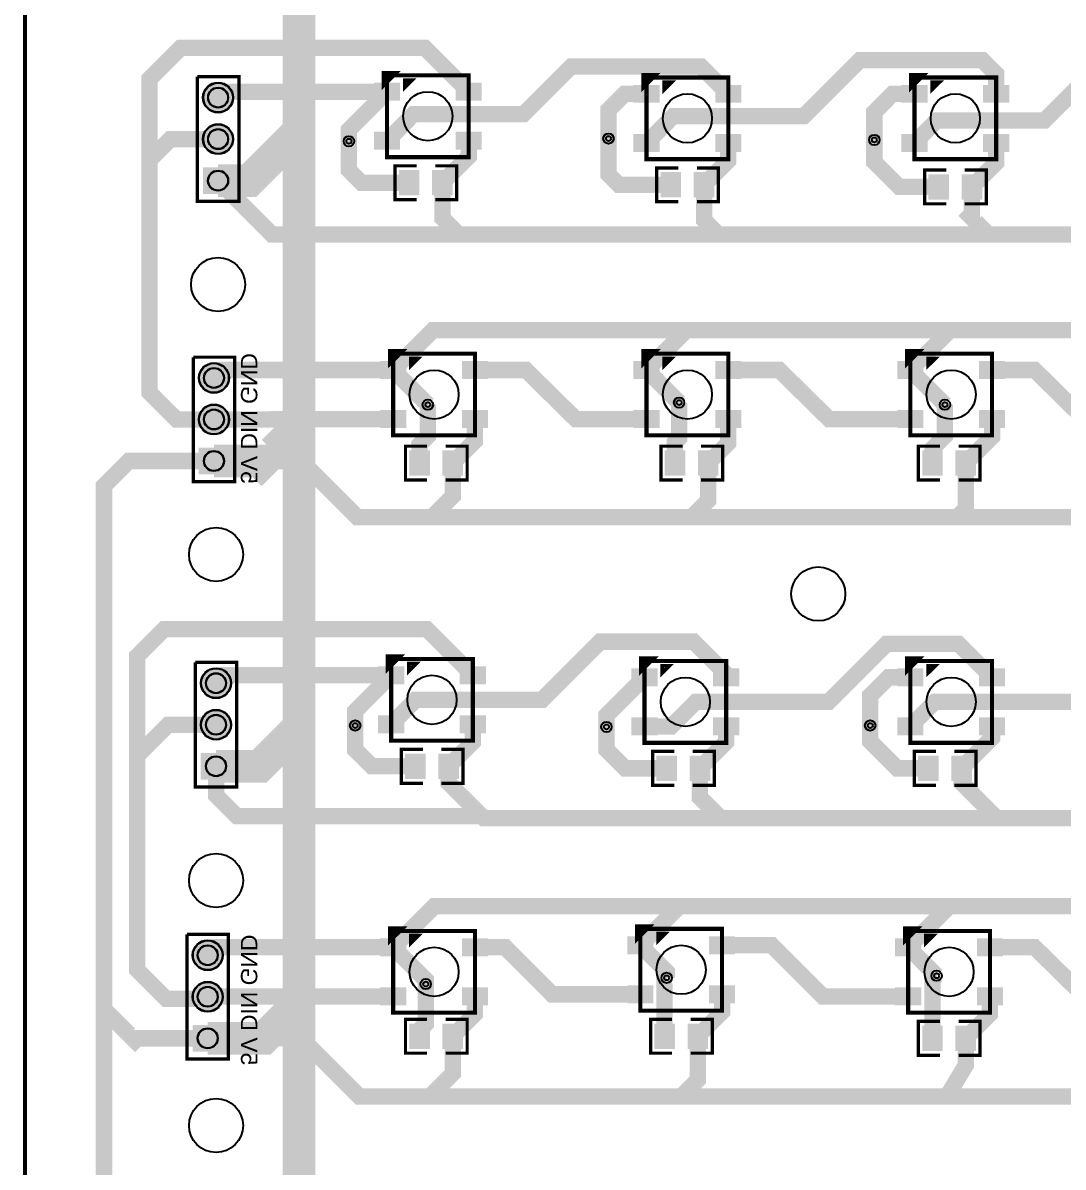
# Model space of a CAD drawing. Extents: x -5 to 8273, y -8273 to 5.
# Drawn here: x -5 to 2500, y -5635 to -2880 of the extents above; entities that cross this region are included whole.
import ezdxf

# ---------------------------------------------------------------- set-up
doc = ezdxf.new("R2010")
doc.units = 9
for name, color, linetype, true_color in [('BoardOutLine', 7, 'Continuous', 0xff00ff), ('BottomLayer', 7, 'Continuous', 0x0000ff), ('BottomSilkLayer', 7, 'Continuous', 0x66cc33), ('BottomSolderMaskLayer', 7, 'Continuous', 0xaa00ff), ('Hole', 7, 'Continuous', 0x222222), ('Multi-Layer', 7, 'Continuous', 0xc0c0c0), ('TopLayer', 7, 'Continuous', 0xff0000), ('TopPasteMaskLayer', 7, 'Continuous', 0x808080), ('TopSilkLayer', 7, 'Continuous', 0xffcc00), ('TopSolderMaskLayer', 7, 'Continuous', 0x800080)]:
    doc.layers.add(name, color=color, linetype=linetype, true_color=true_color)
doc.styles.get("Standard").update_dxf_attribs({"font": 'arial.ttf'})

msp = doc.modelspace()

# ---------------------------------------------------------------- hatches: boundary and pattern name
at = {"layer": 'BottomSolderMaskLayer'}
for points in [[(428.6, -3060, 1), (501.4, -3060, 1)], [(428.6, -3160, 1), (501.4, -3160, 1)], [(428.4, -3291.9), (428.4, -3228.1), (501.6, -3228.1), (501.6, -3291.9)], [(418.6, -3735, 1), (491.4, -3735, 1)], [(418.6, -3835, 1), (491.4, -3835, 1)], [(418.4, -3966.9), (418.4, -3903.1), (491.6, -3903.1), (491.6, -3966.9)], [(423.6, -4470, 1), (496.4, -4470, 1)], [(423.6, -4570, 1), (496.4, -4570, 1)], [(423.4, -4701.9), (423.4, -4638.1), (496.6, -4638.1), (496.6, -4701.9)], [(403.6, -5125, 1), (476.4, -5125, 1)], [(403.6, -5225, 1), (476.4, -5225, 1)], [(403.4, -5356.9), (403.4, -5293.1), (476.6, -5293.1), (476.6, -5356.9)]]:
    msp.add_hatch(color=256, dxfattribs=at).paths.add_polyline_path(points)
at = {"layer": 'Multi-Layer'}
for points in [[(429.6, -3060, 1), (500.4, -3060, 1)], [(429.6, -3160, 1), (500.4, -3160, 1)], [(429.6, -3291), (429.6, -3229), (500.4, -3229), (500.4, -3291)], [(419.6, -3735, 1), (490.4, -3735, 1)], [(419.6, -3835, 1), (490.4, -3835, 1)], [(419.6, -3966), (419.6, -3904), (490.4, -3904), (490.4, -3966)], [(424.6, -4470, 1), (495.4, -4470, 1)], [(424.6, -4570, 1), (495.4, -4570, 1)], [(424.6, -4701), (424.6, -4639), (495.4, -4639), (495.4, -4701)], [(404.6, -5125, 1), (475.4, -5125, 1)], [(404.6, -5225, 1), (475.4, -5225, 1)], [(404.6, -5356), (404.6, -5294), (475.4, -5294), (475.4, -5356)]]:
    msp.add_hatch(color=256, dxfattribs=at).paths.add_polyline_path(points)
at = {"layer": 'TopLayer'}
for points in [[(901.1, -3065.6), (842, -3065.6), (842, -3026.3), (901.1, -3026.3)], [(1097.9, -3065.6), (1038.9, -3065.6), (1038.9, -3026.3), (1097.9, -3026.3)], [(1526.1, -3070.6), (1467, -3070.6), (1467, -3031.3), (1526.1, -3031.3)], [(1722.9, -3070.6), (1663.9, -3070.6), (1663.9, -3031.3), (1722.9, -3031.3)], [(2171.1, -3070.6), (2112, -3070.6), (2112, -3031.3), (2171.1, -3031.3)], [(2367.9, -3070.6), (2308.9, -3070.6), (2308.9, -3031.3), (2367.9, -3031.3)], [(901.1, -3183.7), (842, -3183.7), (842, -3144.4), (901.1, -3144.4)], [(1097.9, -3183.7), (1038.9, -3183.7), (1038.9, -3144.4), (1097.9, -3144.4)], [(1526.1, -3188.7), (1467, -3188.7), (1467, -3149.4), (1526.1, -3149.4)], [(1722.9, -3188.7), (1663.9, -3188.7), (1663.9, -3149.4), (1722.9, -3149.4)], [(2171.1, -3188.7), (2112, -3188.7), (2112, -3149.4), (2171.1, -3149.4)], [(2367.9, -3188.7), (2308.9, -3188.7), (2308.9, -3149.4), (2367.9, -3149.4)], [(947.8, -3293.5), (902.2, -3293.5), (902.2, -3236.5), (947.8, -3236.5)], [(1027.8, -3293.5), (982.2, -3293.5), (982.2, -3236.5), (1027.8, -3236.5)], [(1577.8, -3298.5), (1532.2, -3298.5), (1532.2, -3241.5), (1577.8, -3241.5)], [(1657.8, -3298.5), (1612.2, -3298.5), (1612.2, -3241.5), (1657.8, -3241.5)], [(2222.8, -3303.5), (2177.2, -3303.5), (2177.2, -3246.5), (2222.8, -3246.5)], [(2302.8, -3303.5), (2257.2, -3303.5), (2257.2, -3246.5), (2302.8, -3246.5)], [(916.1, -3735.6), (857, -3735.6), (857, -3696.3), (916.1, -3696.3)], [(1112.9, -3735.6), (1053.9, -3735.6), (1053.9, -3696.3), (1112.9, -3696.3)], [(1526.1, -3735.6), (1467, -3735.6), (1467, -3696.3), (1526.1, -3696.3)], [(1722.9, -3735.6), (1663.9, -3735.6), (1663.9, -3696.3), (1722.9, -3696.3)], [(2161.1, -3735.6), (2102, -3735.6), (2102, -3696.3), (2161.1, -3696.3)], [(2357.9, -3735.6), (2298.9, -3735.6), (2298.9, -3696.3), (2357.9, -3696.3)], [(916.1, -3853.7), (857, -3853.7), (857, -3814.4), (916.1, -3814.4)], [(1112.9, -3853.7), (1053.9, -3853.7), (1053.9, -3814.4), (1112.9, -3814.4)], [(1526.1, -3853.7), (1467, -3853.7), (1467, -3814.4), (1526.1, -3814.4)], [(1722.9, -3853.7), (1663.9, -3853.7), (1663.9, -3814.4), (1722.9, -3814.4)], [(2161.1, -3853.7), (2102, -3853.7), (2102, -3814.4), (2161.1, -3814.4)], [(2357.9, -3853.7), (2298.9, -3853.7), (2298.9, -3814.4), (2357.9, -3814.4)], [(972.8, -3968.5), (927.2, -3968.5), (927.2, -3911.5), (972.8, -3911.5)], [(1052.8, -3968.5), (1007.2, -3968.5), (1007.2, -3911.5), (1052.8, -3911.5)], [(1587.8, -3968.5), (1542.2, -3968.5), (1542.2, -3911.5), (1587.8, -3911.5)], [(1667.8, -3968.5), (1622.2, -3968.5), (1622.2, -3911.5), (1667.8, -3911.5)], [(2207.8, -3968.5), (2162.2, -3968.5), (2162.2, -3911.5), (2207.8, -3911.5)], [(2287.8, -3968.5), (2242.2, -3968.5), (2242.2, -3911.5), (2287.8, -3911.5)], [(911.1, -4470.6), (852, -4470.6), (852, -4431.3), (911.1, -4431.3)], [(1107.9, -4470.6), (1048.9, -4470.6), (1048.9, -4431.3), (1107.9, -4431.3)], [(1521.1, -4475.6), (1462, -4475.6), (1462, -4436.3), (1521.1, -4436.3)], [(1717.9, -4475.6), (1658.9, -4475.6), (1658.9, -4436.3), (1717.9, -4436.3)], [(2161.1, -4475.6), (2102, -4475.6), (2102, -4436.3), (2161.1, -4436.3)], [(2357.9, -4475.6), (2298.9, -4475.6), (2298.9, -4436.3), (2357.9, -4436.3)], [(911.1, -4588.7), (852, -4588.7), (852, -4549.4), (911.1, -4549.4)], [(1107.9, -4588.7), (1048.9, -4588.7), (1048.9, -4549.4), (1107.9, -4549.4)], [(1521.1, -4593.7), (1462, -4593.7), (1462, -4554.4), (1521.1, -4554.4)], [(1717.9, -4593.7), (1658.9, -4593.7), (1658.9, -4554.4), (1717.9, -4554.4)], [(2161.1, -4593.7), (2102, -4593.7), (2102, -4554.4), (2161.1, -4554.4)], [(2357.9, -4593.7), (2298.9, -4593.7), (2298.9, -4554.4), (2357.9, -4554.4)], [(962.8, -4698.5), (917.2, -4698.5), (917.2, -4641.5), (962.8, -4641.5)], [(1042.8, -4698.5), (997.2, -4698.5), (997.2, -4641.5), (1042.8, -4641.5)], [(1567.8, -4703.5), (1522.2, -4703.5), (1522.2, -4646.5), (1567.8, -4646.5)], [(1647.8, -4703.5), (1602.2, -4703.5), (1602.2, -4646.5), (1647.8, -4646.5)], [(2197.8, -4703.5), (2152.2, -4703.5), (2152.2, -4646.5), (2197.8, -4646.5)], [(2277.8, -4703.5), (2232.2, -4703.5), (2232.2, -4646.5), (2277.8, -4646.5)], [(916.1, -5125.6), (857, -5125.6), (857, -5086.3), (916.1, -5086.3)], [(1112.9, -5125.6), (1053.9, -5125.6), (1053.9, -5086.3), (1112.9, -5086.3)], [(1511.1, -5120.6), (1452, -5120.6), (1452, -5081.3), (1511.1, -5081.3)], [(1707.9, -5120.6), (1648.9, -5120.6), (1648.9, -5081.3), (1707.9, -5081.3)], [(2156.1, -5125.6), (2097, -5125.6), (2097, -5086.3), (2156.1, -5086.3)], [(2352.9, -5125.6), (2293.9, -5125.6), (2293.9, -5086.3), (2352.9, -5086.3)], [(916.1, -5243.7), (857, -5243.7), (857, -5204.4), (916.1, -5204.4)], [(1112.9, -5243.7), (1053.9, -5243.7), (1053.9, -5204.4), (1112.9, -5204.4)], [(1511.1, -5238.7), (1452, -5238.7), (1452, -5199.4), (1511.1, -5199.4)], [(1707.9, -5238.7), (1648.9, -5238.7), (1648.9, -5199.4), (1707.9, -5199.4)], [(2156.1, -5243.7), (2097, -5243.7), (2097, -5204.4), (2156.1, -5204.4)], [(2352.9, -5243.7), (2293.9, -5243.7), (2293.9, -5204.4), (2352.9, -5204.4)], [(972.8, -5348.5), (927.2, -5348.5), (927.2, -5291.5), (972.8, -5291.5)], [(1052.8, -5348.5), (1007.2, -5348.5), (1007.2, -5291.5), (1052.8, -5291.5)], [(1562.8, -5348.5), (1517.2, -5348.5), (1517.2, -5291.5), (1562.8, -5291.5)], [(1642.8, -5348.5), (1597.2, -5348.5), (1597.2, -5291.5), (1642.8, -5291.5)], [(2207.8, -5353.5), (2162.2, -5353.5), (2162.2, -5296.5), (2207.8, -5296.5)], [(2287.8, -5353.5), (2242.2, -5353.5), (2242.2, -5296.5), (2287.8, -5296.5)]]:
    msp.add_hatch(color=256, dxfattribs=at).paths.add_polyline_path(points)
at = {"layer": 'TopPasteMaskLayer'}
for points in [[(901.1, -3065.6), (842, -3065.6), (842, -3026.3), (901.1, -3026.3)], [(1097.9, -3065.6), (1038.9, -3065.6), (1038.9, -3026.3), (1097.9, -3026.3)], [(1526.1, -3070.6), (1467, -3070.6), (1467, -3031.3), (1526.1, -3031.3)], [(1722.9, -3070.6), (1663.9, -3070.6), (1663.9, -3031.3), (1722.9, -3031.3)], [(2171.1, -3070.6), (2112, -3070.6), (2112, -3031.3), (2171.1, -3031.3)], [(2367.9, -3070.6), (2308.9, -3070.6), (2308.9, -3031.3), (2367.9, -3031.3)], [(901.1, -3183.7), (842, -3183.7), (842, -3144.4), (901.1, -3144.4)], [(1097.9, -3183.7), (1038.9, -3183.7), (1038.9, -3144.4), (1097.9, -3144.4)], [(1526.1, -3188.7), (1467, -3188.7), (1467, -3149.4), (1526.1, -3149.4)], [(1722.9, -3188.7), (1663.9, -3188.7), (1663.9, -3149.4), (1722.9, -3149.4)], [(2171.1, -3188.7), (2112, -3188.7), (2112, -3149.4), (2171.1, -3149.4)], [(2367.9, -3188.7), (2308.9, -3188.7), (2308.9, -3149.4), (2367.9, -3149.4)], [(947.8, -3293.5), (902.2, -3293.5), (902.2, -3236.5), (947.8, -3236.5)], [(1027.8, -3293.5), (982.2, -3293.5), (982.2, -3236.5), (1027.8, -3236.5)], [(1577.8, -3298.5), (1532.2, -3298.5), (1532.2, -3241.5), (1577.8, -3241.5)], [(1657.8, -3298.5), (1612.2, -3298.5), (1612.2, -3241.5), (1657.8, -3241.5)], [(2222.8, -3303.5), (2177.2, -3303.5), (2177.2, -3246.5), (2222.8, -3246.5)], [(2302.8, -3303.5), (2257.2, -3303.5), (2257.2, -3246.5), (2302.8, -3246.5)], [(916.1, -3735.6), (857, -3735.6), (857, -3696.3), (916.1, -3696.3)], [(1112.9, -3735.6), (1053.9, -3735.6), (1053.9, -3696.3), (1112.9, -3696.3)], [(1526.1, -3735.6), (1467, -3735.6), (1467, -3696.3), (1526.1, -3696.3)], [(1722.9, -3735.6), (1663.9, -3735.6), (1663.9, -3696.3), (1722.9, -3696.3)], [(2161.1, -3735.6), (2102, -3735.6), (2102, -3696.3), (2161.1, -3696.3)], [(2357.9, -3735.6), (2298.9, -3735.6), (2298.9, -3696.3), (2357.9, -3696.3)], [(916.1, -3853.7), (857, -3853.7), (857, -3814.4), (916.1, -3814.4)], [(1112.9, -3853.7), (1053.9, -3853.7), (1053.9, -3814.4), (1112.9, -3814.4)], [(1526.1, -3853.7), (1467, -3853.7), (1467, -3814.4), (1526.1, -3814.4)], [(1722.9, -3853.7), (1663.9, -3853.7), (1663.9, -3814.4), (1722.9, -3814.4)], [(2161.1, -3853.7), (2102, -3853.7), (2102, -3814.4), (2161.1, -3814.4)], [(2357.9, -3853.7), (2298.9, -3853.7), (2298.9, -3814.4), (2357.9, -3814.4)], [(972.8, -3968.5), (927.2, -3968.5), (927.2, -3911.5), (972.8, -3911.5)], [(1052.8, -3968.5), (1007.2, -3968.5), (1007.2, -3911.5), (1052.8, -3911.5)], [(1587.8, -3968.5), (1542.2, -3968.5), (1542.2, -3911.5), (1587.8, -3911.5)], [(1667.8, -3968.5), (1622.2, -3968.5), (1622.2, -3911.5), (1667.8, -3911.5)], [(2207.8, -3968.5), (2162.2, -3968.5), (2162.2, -3911.5), (2207.8, -3911.5)], [(2287.8, -3968.5), (2242.2, -3968.5), (2242.2, -3911.5), (2287.8, -3911.5)], [(911.1, -4470.6), (852, -4470.6), (852, -4431.3), (911.1, -4431.3)], [(1107.9, -4470.6), (1048.9, -4470.6), (1048.9, -4431.3), (1107.9, -4431.3)], [(1521.1, -4475.6), (1462, -4475.6), (1462, -4436.3), (1521.1, -4436.3)], [(1717.9, -4475.6), (1658.9, -4475.6), (1658.9, -4436.3), (1717.9, -4436.3)], [(2161.1, -4475.6), (2102, -4475.6), (2102, -4436.3), (2161.1, -4436.3)], [(2357.9, -4475.6), (2298.9, -4475.6), (2298.9, -4436.3), (2357.9, -4436.3)], [(911.1, -4588.7), (852, -4588.7), (852, -4549.4), (911.1, -4549.4)], [(1107.9, -4588.7), (1048.9, -4588.7), (1048.9, -4549.4), (1107.9, -4549.4)], [(1521.1, -4593.7), (1462, -4593.7), (1462, -4554.4), (1521.1, -4554.4)], [(1717.9, -4593.7), (1658.9, -4593.7), (1658.9, -4554.4), (1717.9, -4554.4)], [(2161.1, -4593.7), (2102, -4593.7), (2102, -4554.4), (2161.1, -4554.4)], [(2357.9, -4593.7), (2298.9, -4593.7), (2298.9, -4554.4), (2357.9, -4554.4)], [(962.8, -4698.5), (917.2, -4698.5), (917.2, -4641.5), (962.8, -4641.5)], [(1042.8, -4698.5), (997.2, -4698.5), (997.2, -4641.5), (1042.8, -4641.5)], [(1567.8, -4703.5), (1522.2, -4703.5), (1522.2, -4646.5), (1567.8, -4646.5)], [(1647.8, -4703.5), (1602.2, -4703.5), (1602.2, -4646.5), (1647.8, -4646.5)], [(2197.8, -4703.5), (2152.2, -4703.5), (2152.2, -4646.5), (2197.8, -4646.5)], [(2277.8, -4703.5), (2232.2, -4703.5), (2232.2, -4646.5), (2277.8, -4646.5)], [(916.1, -5125.6), (857, -5125.6), (857, -5086.3), (916.1, -5086.3)], [(1112.9, -5125.6), (1053.9, -5125.6), (1053.9, -5086.3), (1112.9, -5086.3)], [(1511.1, -5120.6), (1452, -5120.6), (1452, -5081.3), (1511.1, -5081.3)], [(1707.9, -5120.6), (1648.9, -5120.6), (1648.9, -5081.3), (1707.9, -5081.3)], [(2156.1, -5125.6), (2097, -5125.6), (2097, -5086.3), (2156.1, -5086.3)], [(2352.9, -5125.6), (2293.9, -5125.6), (2293.9, -5086.3), (2352.9, -5086.3)], [(916.1, -5243.7), (857, -5243.7), (857, -5204.4), (916.1, -5204.4)], [(1112.9, -5243.7), (1053.9, -5243.7), (1053.9, -5204.4), (1112.9, -5204.4)], [(1511.1, -5238.7), (1452, -5238.7), (1452, -5199.4), (1511.1, -5199.4)], [(1707.9, -5238.7), (1648.9, -5238.7), (1648.9, -5199.4), (1707.9, -5199.4)], [(2156.1, -5243.7), (2097, -5243.7), (2097, -5204.4), (2156.1, -5204.4)], [(2352.9, -5243.7), (2293.9, -5243.7), (2293.9, -5204.4), (2352.9, -5204.4)], [(972.8, -5348.5), (927.2, -5348.5), (927.2, -5291.5), (972.8, -5291.5)], [(1052.8, -5348.5), (1007.2, -5348.5), (1007.2, -5291.5), (1052.8, -5291.5)], [(1562.8, -5348.5), (1517.2, -5348.5), (1517.2, -5291.5), (1562.8, -5291.5)], [(1642.8, -5348.5), (1597.2, -5348.5), (1597.2, -5291.5), (1642.8, -5291.5)], [(2207.8, -5353.5), (2162.2, -5353.5), (2162.2, -5296.5), (2207.8, -5296.5)], [(2287.8, -5353.5), (2242.2, -5353.5), (2242.2, -5296.5), (2287.8, -5296.5)]]:
    msp.add_hatch(color=256, dxfattribs=at).paths.add_polyline_path(points)
at = {"layer": 'TopSolderMaskLayer'}
for points in [[(428.6, -3060, 1), (501.4, -3060, 1)], [(903.1, -3067.6), (840, -3067.6), (840, -3024.3), (903.1, -3024.3)], [(1099.9, -3067.6), (1036.9, -3067.6), (1036.9, -3024.3), (1099.9, -3024.3)], [(1528.1, -3072.6), (1465, -3072.6), (1465, -3029.3), (1528.1, -3029.3)], [(1724.9, -3072.6), (1661.9, -3072.6), (1661.9, -3029.3), (1724.9, -3029.3)], [(2173.1, -3072.6), (2110, -3072.6), (2110, -3029.3), (2173.1, -3029.3)], [(2369.9, -3072.6), (2306.9, -3072.6), (2306.9, -3029.3), (2369.9, -3029.3)], [(428.6, -3160, 1), (501.4, -3160, 1)], [(903.1, -3185.7), (840, -3185.7), (840, -3142.4), (903.1, -3142.4)], [(1099.9, -3185.7), (1036.9, -3185.7), (1036.9, -3142.4), (1099.9, -3142.4)], [(1528.1, -3190.7), (1465, -3190.7), (1465, -3147.4), (1528.1, -3147.4)], [(1724.9, -3190.7), (1661.9, -3190.7), (1661.9, -3147.4), (1724.9, -3147.4)], [(2173.1, -3190.7), (2110, -3190.7), (2110, -3147.4), (2173.1, -3147.4)], [(2369.9, -3190.7), (2306.9, -3190.7), (2306.9, -3147.4), (2369.9, -3147.4)], [(428.4, -3291.9), (428.4, -3228.1), (501.6, -3228.1), (501.6, -3291.9)], [(949.8, -3295.5), (900.2, -3295.5), (900.2, -3234.5), (949.8, -3234.5)], [(1029.8, -3295.5), (980.2, -3295.5), (980.2, -3234.5), (1029.8, -3234.5)], [(1579.8, -3300.5), (1530.2, -3300.5), (1530.2, -3239.5), (1579.8, -3239.5)], [(1659.8, -3300.5), (1610.2, -3300.5), (1610.2, -3239.5), (1659.8, -3239.5)], [(2224.8, -3305.5), (2175.2, -3305.5), (2175.2, -3244.5), (2224.8, -3244.5)], [(2304.8, -3305.5), (2255.2, -3305.5), (2255.2, -3244.5), (2304.8, -3244.5)], [(418.6, -3735, 1), (491.4, -3735, 1)], [(918.1, -3737.6), (855, -3737.6), (855, -3694.3), (918.1, -3694.3)], [(1114.9, -3737.6), (1051.9, -3737.6), (1051.9, -3694.3), (1114.9, -3694.3)], [(1528.1, -3737.6), (1465, -3737.6), (1465, -3694.3), (1528.1, -3694.3)], [(1724.9, -3737.6), (1661.9, -3737.6), (1661.9, -3694.3), (1724.9, -3694.3)], [(2163.1, -3737.6), (2100, -3737.6), (2100, -3694.3), (2163.1, -3694.3)], [(2359.9, -3737.6), (2296.9, -3737.6), (2296.9, -3694.3), (2359.9, -3694.3)], [(418.6, -3835, 1), (491.4, -3835, 1)], [(918.1, -3855.7), (855, -3855.7), (855, -3812.4), (918.1, -3812.4)], [(1114.9, -3855.7), (1051.9, -3855.7), (1051.9, -3812.4), (1114.9, -3812.4)], [(1528.1, -3855.7), (1465, -3855.7), (1465, -3812.4), (1528.1, -3812.4)], [(1724.9, -3855.7), (1661.9, -3855.7), (1661.9, -3812.4), (1724.9, -3812.4)], [(2163.1, -3855.7), (2100, -3855.7), (2100, -3812.4), (2163.1, -3812.4)], [(2359.9, -3855.7), (2296.9, -3855.7), (2296.9, -3812.4), (2359.9, -3812.4)], [(418.4, -3966.9), (418.4, -3903.1), (491.6, -3903.1), (491.6, -3966.9)], [(974.8, -3970.5), (925.2, -3970.5), (925.2, -3909.5), (974.8, -3909.5)], [(1054.8, -3970.5), (1005.2, -3970.5), (1005.2, -3909.5), (1054.8, -3909.5)], [(1589.8, -3970.5), (1540.2, -3970.5), (1540.2, -3909.5), (1589.8, -3909.5)], [(1669.8, -3970.5), (1620.2, -3970.5), (1620.2, -3909.5), (1669.8, -3909.5)], [(2209.8, -3970.5), (2160.2, -3970.5), (2160.2, -3909.5), (2209.8, -3909.5)], [(2289.8, -3970.5), (2240.2, -3970.5), (2240.2, -3909.5), (2289.8, -3909.5)], [(423.6, -4470, 1), (496.4, -4470, 1)], [(913.1, -4472.6), (850, -4472.6), (850, -4429.3), (913.1, -4429.3)], [(1109.9, -4472.6), (1046.9, -4472.6), (1046.9, -4429.3), (1109.9, -4429.3)], [(1523.1, -4477.6), (1460, -4477.6), (1460, -4434.3), (1523.1, -4434.3)], [(1719.9, -4477.6), (1656.9, -4477.6), (1656.9, -4434.3), (1719.9, -4434.3)], [(2163.1, -4477.6), (2100, -4477.6), (2100, -4434.3), (2163.1, -4434.3)], [(2359.9, -4477.6), (2296.9, -4477.6), (2296.9, -4434.3), (2359.9, -4434.3)], [(423.6, -4570, 1), (496.4, -4570, 1)], [(913.1, -4590.7), (850, -4590.7), (850, -4547.4), (913.1, -4547.4)], [(1109.9, -4590.7), (1046.9, -4590.7), (1046.9, -4547.4), (1109.9, -4547.4)], [(1523.1, -4595.7), (1460, -4595.7), (1460, -4552.4), (1523.1, -4552.4)], [(1719.9, -4595.7), (1656.9, -4595.7), (1656.9, -4552.4), (1719.9, -4552.4)], [(2163.1, -4595.7), (2100, -4595.7), (2100, -4552.4), (2163.1, -4552.4)], [(2359.9, -4595.7), (2296.9, -4595.7), (2296.9, -4552.4), (2359.9, -4552.4)], [(423.4, -4701.9), (423.4, -4638.1), (496.6, -4638.1), (496.6, -4701.9)], [(964.8, -4700.5), (915.2, -4700.5), (915.2, -4639.5), (964.8, -4639.5)], [(1044.8, -4700.5), (995.2, -4700.5), (995.2, -4639.5), (1044.8, -4639.5)], [(1569.8, -4705.5), (1520.2, -4705.5), (1520.2, -4644.5), (1569.8, -4644.5)], [(1649.8, -4705.5), (1600.2, -4705.5), (1600.2, -4644.5), (1649.8, -4644.5)], [(2199.8, -4705.5), (2150.2, -4705.5), (2150.2, -4644.5), (2199.8, -4644.5)], [(2279.8, -4705.5), (2230.2, -4705.5), (2230.2, -4644.5), (2279.8, -4644.5)], [(403.6, -5125, 1), (476.4, -5125, 1)], [(918.1, -5127.6), (855, -5127.6), (855, -5084.3), (918.1, -5084.3)], [(1114.9, -5127.6), (1051.9, -5127.6), (1051.9, -5084.3), (1114.9, -5084.3)], [(1513.1, -5122.6), (1450, -5122.6), (1450, -5079.3), (1513.1, -5079.3)], [(1709.9, -5122.6), (1646.9, -5122.6), (1646.9, -5079.3), (1709.9, -5079.3)], [(2158.1, -5127.6), (2095, -5127.6), (2095, -5084.3), (2158.1, -5084.3)], [(2354.9, -5127.6), (2291.9, -5127.6), (2291.9, -5084.3), (2354.9, -5084.3)], [(403.6, -5225, 1), (476.4, -5225, 1)], [(918.1, -5245.7), (855, -5245.7), (855, -5202.4), (918.1, -5202.4)], [(1114.9, -5245.7), (1051.9, -5245.7), (1051.9, -5202.4), (1114.9, -5202.4)], [(1513.1, -5240.7), (1450, -5240.7), (1450, -5197.4), (1513.1, -5197.4)], [(1709.9, -5240.7), (1646.9, -5240.7), (1646.9, -5197.4), (1709.9, -5197.4)], [(2158.1, -5245.7), (2095, -5245.7), (2095, -5202.4), (2158.1, -5202.4)], [(2354.9, -5245.7), (2291.9, -5245.7), (2291.9, -5202.4), (2354.9, -5202.4)], [(974.8, -5350.5), (925.2, -5350.5), (925.2, -5289.5), (974.8, -5289.5)], [(1054.8, -5350.5), (1005.2, -5350.5), (1005.2, -5289.5), (1054.8, -5289.5)], [(1564.8, -5350.5), (1515.2, -5350.5), (1515.2, -5289.5), (1564.8, -5289.5)], [(1644.8, -5350.5), (1595.2, -5350.5), (1595.2, -5289.5), (1644.8, -5289.5)], [(403.4, -5356.9), (403.4, -5293.1), (476.6, -5293.1), (476.6, -5356.9)], [(2209.8, -5355.5), (2160.2, -5355.5), (2160.2, -5294.5), (2209.8, -5294.5)], [(2289.8, -5355.5), (2240.2, -5355.5), (2240.2, -5294.5), (2289.8, -5294.5)]]:
    msp.add_hatch(color=256, dxfattribs=at).paths.add_polyline_path(points)

# ---------------------------------------------------------------- linework, layer by layer
at = {"layer": 'BoardOutLine', "const_width": 10}
msp.add_lwpolyline([(0, 0), (8267.7, 0), (8267.7, -8267.7), (0, -8267.7), (0, 0)], close=True, dxfattribs=at)
at = {"layer": 'BottomLayer', "const_width": 78.7}
for points in [[(660, -2465), (660, -3140), (540, -3260), (465, -3260)], [(660, -3065), (660, -3850), (570, -3940), (565, -3935), (455, -3935)], [(660, -3850), (660, -4575), (565, -4670), (460, -4670)], [(660, -4575), (660, -5240), (575, -5325), (440, -5325)], [(660, -5240), (660, -5850), (510, -6000), (450, -6000)]]:
    msp.add_lwpolyline(points, dxfattribs=at)
at = {"layer": 'BottomSolderMaskLayer'}
for centre, radius in [((465, -3060), 36.4), ((465, -3060), 24.3), ((465, -3160), 36.4), ((465, -3160), 24.3), ((465, -3260), 24.4), ((455, -3735), 36.4), ((455, -3735), 24.3), ((455, -3835), 36.4), ((455, -3835), 24.3), ((455, -3935), 24.4), ((460, -4470), 36.4), ((460, -4470), 24.3), ((460, -4570), 36.4), ((460, -4570), 24.3), ((460, -4670), 24.4), ((440, -5125), 36.4), ((440, -5125), 24.3), ((440, -5225), 36.4), ((440, -5225), 24.3), ((440, -5325), 24.4)]:
    msp.add_circle(centre, radius, dxfattribs=at)
at = {"layer": 'Hole'}
for centre in [(780, -3165.2), (1405, -3158.6), (2045, -3161.9), (970, -3799.4), (1575, -3794.4), (2215, -3799.4), (795, -4571.9), (1400, -4575.2), (2035, -4571.9), (1545, -5179.4), (2195, -5174.4), (965, -5194.4)]:
    msp.add_circle(centre, 6, dxfattribs=at)
at = {"layer": 'Multi-Layer'}
for centre, radius in [((465, -3060), 35.4), ((465, -3060), 23.6), ((465, -3160), 35.4), ((465, -3160), 23.6), ((780, -3165.2), 12.5), ((1405, -3158.6), 12.5), ((2045, -3161.9), 12.5), ((465, -3260), 23.6), ((465, -3510), 65), ((455, -3735), 35.4), ((455, -3735), 23.6), ((455, -3835), 35.4), ((970, -3799.4), 12.5), ((1575, -3794.4), 12.5), ((2215, -3799.4), 12.5), ((455, -3835), 23.6), ((455, -3935), 23.6), ((460, -4160), 65), ((1910, -4255), 65), ((460, -4470), 35.4), ((460, -4470), 23.6), ((460, -4570), 35.4), ((460, -4570), 23.6), ((795, -4571.9), 12.5), ((1400, -4575.2), 12.5), ((2035, -4571.9), 12.5), ((460, -4670), 23.6), ((460, -4945), 65), ((440, -5125), 35.4), ((440, -5125), 23.6), ((1545, -5179.4), 12.5), ((2195, -5174.4), 12.5), ((440, -5225), 35.4), ((440, -5225), 23.6), ((965, -5194.4), 12.5), ((440, -5325), 23.6), ((460, -5535), 65)]:
    msp.add_circle(centre, radius, dxfattribs=at)
at = {"layer": 'TopLayer'}
for points, const_width in [([(300, -3210), (300, -3015), (375, -2940), (962.5, -2940), (1068.4, -3045.9)], 39.4), ([(2948.4, -3045.9), (2862.5, -2960), (2610, -2960), (2455, -3115), (2195.6, -3115), (2141.6, -3169.1)], 39.4), ([(1693.4, -3050.9), (1627.5, -2985), (1315, -2985), (1200, -3100), (935.6, -3100), (871.6, -3164.1)], 39.4), ([(2338.4, -3050.9), (2338.4, -3003.4), (2305, -2970), (2010, -2970), (1875, -3105), (1560.6, -3105), (1496.6, -3169.1)], 39.4), ([(465, -3060), (479.1, -3045.9), (871.6, -3045.9)], 39.4), ([(780, -3165.2), (780, -3137.5), (871.6, -3045.9)], 39.4), ([(1405, -3158.6), (1405, -3090), (1444, -3050.9), (1496.6, -3050.9)], 39.4), ([(2045, -3161.9), (2045, -3095), (2089, -3050.9), (2141.6, -3050.9)], 39.4), ([(465, -3160), (350, -3160), (300, -3210), (300, -3770), (365, -3835), (455, -3835)], 39.4), ([(1555, -3270), (1430, -3270), (1405, -3245), (1405, -3158.6)], 39.4), ([(925, -3265), (810, -3265), (780, -3235), (780, -3165.2)], 39.4), ([(1005, -3265), (1068.4, -3201.6), (1068.4, -3164.1)], 39.4), ([(1635, -3270), (1693.4, -3211.6), (1693.4, -3169.1)], 39.4), ([(2200, -3275), (2105, -3275), (2045, -3215), (2045, -3161.9)], 39.4), ([(2280, -3275), (2338.4, -3216.6), (2338.4, -3169.1)], 39.4), ([(465, -3260), (595, -3390), (1045, -3390)], 39.4), ([(1670, -3390), (1045, -3390), (1005, -3350), (1005, -3265)], 39.4), ([(2320, -3390), (1670, -3390), (1635, -3355), (1635, -3270)], 39.4), ([(2910, -3390), (2320, -3390), (2275, -3345), (2280, -3340), (2280, -3275)], 39.4), ([(1592.5, -3620), (982.5, -3620), (886.6, -3715.9)], 39.4), ([(2227.5, -3620), (1592.5, -3620), (1496.6, -3715.9)], 39.4), ([(2852.5, -3620), (2227.5, -3620), (2131.6, -3715.9)], 39.4), ([(455, -3735), (474.1, -3715.9), (886.6, -3715.9)], 39.4), ([(970, -3799.4), (970, -3799.4), (886.6, -3715.9)], 39.4), ([(1083.4, -3715.9), (1206, -3715.9), (1326, -3834.1), (1496.6, -3834.1)], 39.4), ([(1575, -3794.4), (1575, -3794.4), (1496.6, -3715.9)], 39.4), ([(1693.4, -3715.9), (1816, -3715.9), (1936, -3834.1), (2131.6, -3834.1)], 39.4), ([(2215, -3799.4), (2215, -3799.4), (2131.6, -3715.9)], 39.4), ([(2328.4, -3715.9), (2431, -3715.9), (2551, -3834.1), (2756.6, -3834.1)], 39.4), ([(950, -3940), (950, -3895), (970, -3875), (970, -3799.4)], 39.4), ([(1565, -3940), (1565, -3890), (1575, -3880), (1575, -3794.4)], 39.4), ([(2185, -3940), (2185, -3905), (2215, -3875), (2215, -3799.4)], 39.4), ([(455, -3835), (886.6, -3834.1)], 39.4), ([(1030, -3940), (1083.4, -3886.6), (1083.4, -3834.1)], 39.4), ([(1645, -3940), (1693.4, -3891.6), (1693.4, -3834.1)], 39.4), ([(2265, -3940), (2328.4, -3876.6), (2328.4, -3834.1)], 39.4), ([(455, -3935), (250, -3935), (190, -3995), (190, -5255), (265, -5330), (270, -5325), (440, -5325)], 40), ([(455, -3935), (665, -3935), (800, -4070), (980, -4070), (1030, -4020), (1030, -3940)], 39.4), ([(980, -4070), (1605, -4070), (1645, -4030), (1645, -3940)], 39.4), ([(1605, -4070), (2245, -4070), (2265, -4050), (2265, -3940)], 39.4), ([(2245, -4070), (2835, -4070), (2895, -4010), (2895, -3940)], 39.4), ([(270, -4645), (270, -4405), (335, -4340), (967.5, -4340), (1078.4, -4450.9)], 39.4), ([(1688.4, -4455.9), (1688.4, -4448.4), (1610, -4370), (1385, -4370), (1245, -4510), (940.6, -4510), (881.6, -4569.1)], 39.4), ([(2328.4, -4455.9), (2247.5, -4375), (2075, -4375), (1935, -4515), (1615, -4515), (1556, -4574.1), (1491.6, -4574.1)], 39.4), ([(2948.4, -4460.9), (2948.4, -4438.4), (2895, -4385), (2660, -4385), (2530, -4515), (2190.6, -4515), (2131.6, -4574.1)], 39.4), ([(460, -4470), (479.1, -4450.9), (881.6, -4450.9)], 39.4), ([(795, -4571.9), (795, -4537.5), (881.6, -4450.9)], 39.4), ([(1400, -4575.2), (1400, -4547.5), (1491.6, -4455.9)], 39.4), ([(2035, -4571.9), (2035, -4500), (2079, -4455.9), (2131.6, -4455.9)], 39.4), ([(460, -4570), (345, -4570), (270, -4645), (270, -5160), (340, -5230), (435, -5230), (440, -5225)], 39.4), ([(940, -4670), (835, -4670), (795, -4630), (795, -4571.9)], 39.4), ([(1020, -4670), (1078.4, -4611.6), (1078.4, -4569.1)], 39.4), ([(1545, -4675), (1445, -4675), (1400, -4630), (1400, -4575.2)], 39.4), ([(1625, -4675), (1688.4, -4611.6), (1688.4, -4574.1)], 39.4), ([(2175, -4675), (2100, -4675), (2035, -4610), (2035, -4571.9)], 39.4), ([(2255, -4675), (2328.4, -4601.6), (2328.4, -4574.1)], 39.4), ([(1100, -4790), (510, -4790), (460, -4740), (460, -4670)], 39.4), ([(1675, -4795), (1105, -4795), (1020, -4710), (1020, -4670)], 39.4), ([(2350, -4795), (1675, -4795), (1625, -4745), (1625, -4675)], 39.4), ([(2930, -4795), (2340, -4795), (2255, -4710), (2255, -4675)], 39.4), ([(1590.6, -5006.9), (985.6, -5006.9), (886.6, -5105.9)], 39.4), ([(2225.6, -5006.9), (1575.6, -5006.9), (1481.6, -5100.9)], 39.4), ([(2850.6, -5006.9), (2225.6, -5006.9), (2126.6, -5105.9)], 39.4), ([(440, -5125), (459.1, -5105.9), (886.6, -5105.9)], 39.4), ([(965, -5194.4), (965, -5184.4), (886.6, -5105.9)], 39.4), ([(1083.4, -5105.9), (1156, -5105.9), (1269.2, -5219.1), (1481.6, -5219.1)], 39.4), ([(1545, -5179.4), (1545, -5164.4), (1481.6, -5100.9)], 39.4), ([(1678.4, -5100.9), (1797.9, -5100.9), (1921, -5224.1), (2126.6, -5224.1)], 39.4), ([(2195, -5174.4), (2195, -5174.4), (2126.6, -5105.9)], 39.4), ([(2323.4, -5105.9), (2431, -5105.9), (2546, -5219.1), (2756.6, -5219.1)], 39.4), ([(950, -5320), (950, -5305), (965, -5290), (965, -5194.4)], 39.4), ([(1540, -5320), (1540, -5184.4), (1545, -5179.4)], 39.4), ([(2185, -5325), (2185, -5184.4), (2195, -5174.4)], 39.4), ([(440, -5225), (440.9, -5224.1), (886.6, -5224.1)], 39.4), ([(1083.4, -5224.1), (1083.4, -5266.6), (1030, -5320)], 39.4), ([(1620, -5320), (1678.4, -5261.6), (1678.4, -5219.1)], 39.4), ([(2265, -5325), (2323.4, -5266.6), (2323.4, -5224.1)], 39.4), ([(190, -5255), (190, -6630), (280, -6720), (445, -6720)], 40), ([(440, -5325), (665, -5325), (805, -5465), (975, -5465), (1020, -5420), (1030, -5410), (1030, -5320)], 39.4), ([(975, -5465), (1580, -5465), (1620, -5425), (1620, -5320)], 39.4), ([(1580, -5465), (2220, -5465), (2265, -5390), (2265, -5325)], 39.4), ([(2220, -5465), (2850, -5465), (2900, -5415), (2900, -5325)], 39.4)]:
    msp.add_lwpolyline(points, dxfattribs=dict(at, const_width=const_width))
at = {"layer": 'TopSilkLayer', "const_width": 10}
for points in [[(863.7, -3030.2), (863.7, -3000.7), (893.3, -3000.7), (863.7, -3030.2)], [(1068.4, -3203.4), (871.6, -3203.4), (871.6, -3006.6), (1068.4, -3006.6), (1068.4, -3203.4)], [(1488.7, -3035.2), (1488.7, -3005.7), (1518.3, -3005.7), (1488.7, -3035.2)], [(2133.7, -3035.2), (2133.7, -3005.7), (2163.3, -3005.7), (2133.7, -3035.2)], [(914.9, -3034.1), (914.9, -3018.4), (930.7, -3018.4), (914.9, -3034.1)], [(1693.4, -3208.4), (1496.6, -3208.4), (1496.6, -3011.6), (1693.4, -3011.6), (1693.4, -3208.4)], [(1539.9, -3039.1), (1539.9, -3023.4), (1555.7, -3023.4), (1539.9, -3039.1)], [(2338.4, -3208.4), (2141.6, -3208.4), (2141.6, -3011.6), (2338.4, -3011.6), (2338.4, -3208.4)], [(2184.9, -3039.1), (2184.9, -3023.4), (2200.7, -3023.4), (2184.9, -3039.1)], [(878.7, -3700.2), (878.7, -3670.7), (908.3, -3670.7), (878.7, -3700.2)], [(1083.4, -3873.4), (886.6, -3873.4), (886.6, -3676.6), (1083.4, -3676.6), (1083.4, -3873.4)], [(929.9, -3704.1), (929.9, -3688.4), (945.7, -3688.4), (929.9, -3704.1)], [(1488.7, -3700.2), (1488.7, -3670.7), (1518.3, -3670.7), (1488.7, -3700.2)], [(1693.4, -3873.4), (1496.6, -3873.4), (1496.6, -3676.6), (1693.4, -3676.6), (1693.4, -3873.4)], [(1539.9, -3704.1), (1539.9, -3688.4), (1555.7, -3688.4), (1539.9, -3704.1)], [(2123.7, -3700.2), (2123.7, -3670.7), (2153.3, -3670.7), (2123.7, -3700.2)], [(2328.4, -3873.4), (2131.6, -3873.4), (2131.6, -3676.6), (2328.4, -3676.6), (2328.4, -3873.4)], [(2174.9, -3704.1), (2174.9, -3688.4), (2190.7, -3688.4), (2174.9, -3704.1)], [(873.7, -4435.2), (873.7, -4405.7), (903.3, -4405.7), (873.7, -4435.2)], [(1078.4, -4608.4), (881.6, -4608.4), (881.6, -4411.6), (1078.4, -4411.6), (1078.4, -4608.4)], [(1483.7, -4440.2), (1483.7, -4410.7), (1513.3, -4410.7), (1483.7, -4440.2)], [(2123.7, -4440.2), (2123.7, -4410.7), (2153.3, -4410.7), (2123.7, -4440.2)], [(924.9, -4439.1), (924.9, -4423.4), (940.7, -4423.4), (924.9, -4439.1)], [(1688.4, -4613.4), (1491.6, -4613.4), (1491.6, -4416.6), (1688.4, -4416.6), (1688.4, -4613.4)], [(1534.9, -4444.1), (1534.9, -4428.4), (1550.7, -4428.4), (1534.9, -4444.1)], [(2328.4, -4613.4), (2131.6, -4613.4), (2131.6, -4416.6), (2328.4, -4416.6), (2328.4, -4613.4)], [(2174.9, -4444.1), (2174.9, -4428.4), (2190.7, -4428.4), (2174.9, -4444.1)], [(878.7, -5090.2), (878.7, -5060.7), (908.3, -5060.7), (878.7, -5090.2)], [(1083.4, -5263.4), (886.6, -5263.4), (886.6, -5066.6), (1083.4, -5066.6), (1083.4, -5263.4)], [(1473.7, -5085.2), (1473.7, -5055.7), (1503.3, -5055.7), (1473.7, -5085.2)], [(1678.4, -5258.4), (1481.6, -5258.4), (1481.6, -5061.6), (1678.4, -5061.6), (1678.4, -5258.4)], [(1524.9, -5089.1), (1524.9, -5073.4), (1540.7, -5073.4), (1524.9, -5089.1)], [(2118.7, -5090.2), (2118.7, -5060.7), (2148.3, -5060.7), (2118.7, -5090.2)], [(2323.4, -5263.4), (2126.6, -5263.4), (2126.6, -5066.6), (2323.4, -5066.6), (2323.4, -5263.4)], [(929.9, -5094.1), (929.9, -5078.4), (945.7, -5078.4), (929.9, -5094.1)], [(2169.9, -5094.1), (2169.9, -5078.4), (2185.7, -5078.4), (2169.9, -5094.1)]]:
    msp.add_lwpolyline(points, close=True, dxfattribs=at)
at = {"layer": 'TopSilkLayer'}
for points, const_width in [([(415, -3235), (415, -3310), (515, -3310), (515, -3010), (415, -3010)], 8), ([(415, -3010), (415, -3235)], 7.99), ([(943.2, -3224.3), (891.2, -3224.3), (891.2, -3305.8), (943.2, -3305.8)], 7.87), ([(987.7, -3224.3), (1039.7, -3224.3), (1039.7, -3305.8), (987.7, -3305.8)], 7.87), ([(1573.2, -3229.3), (1521.2, -3229.3), (1521.2, -3310.8), (1573.2, -3310.8)], 7.87), ([(1617.7, -3229.3), (1669.7, -3229.3), (1669.7, -3310.8), (1617.7, -3310.8)], 7.87), ([(2218.2, -3234.3), (2166.2, -3234.3), (2166.2, -3315.8), (2218.2, -3315.8)], 7.87), ([(2262.7, -3234.3), (2314.7, -3234.3), (2314.7, -3315.8), (2262.7, -3315.8)], 7.87), ([(405, -3910), (405, -3985), (505, -3985), (505, -3685), (405, -3685)], 8), ([(405, -3685), (405, -3910)], 7.99), ([(968.2, -3899.3), (916.2, -3899.3), (916.2, -3980.8), (968.2, -3980.8)], 7.87), ([(1012.7, -3899.3), (1064.7, -3899.3), (1064.7, -3980.8), (1012.7, -3980.8)], 7.87), ([(1583.2, -3899.3), (1531.2, -3899.3), (1531.2, -3980.8), (1583.2, -3980.8)], 7.87), ([(1627.7, -3899.3), (1679.7, -3899.3), (1679.7, -3980.8), (1627.7, -3980.8)], 7.87), ([(2203.2, -3899.3), (2151.2, -3899.3), (2151.2, -3980.8), (2203.2, -3980.8)], 7.87), ([(2247.7, -3899.3), (2299.7, -3899.3), (2299.7, -3980.8), (2247.7, -3980.8)], 7.87), ([(410, -4645), (410, -4720), (510, -4720), (510, -4420), (410, -4420)], 8), ([(410, -4420), (410, -4645)], 7.99), ([(958.2, -4629.3), (906.2, -4629.3), (906.2, -4710.8), (958.2, -4710.8)], 7.87), ([(1002.7, -4629.3), (1054.7, -4629.3), (1054.7, -4710.8), (1002.7, -4710.8)], 7.87), ([(1563.2, -4634.3), (1511.2, -4634.3), (1511.2, -4715.8), (1563.2, -4715.8)], 7.87), ([(1607.7, -4634.3), (1659.7, -4634.3), (1659.7, -4715.8), (1607.7, -4715.8)], 7.87), ([(2193.2, -4634.3), (2141.2, -4634.3), (2141.2, -4715.8), (2193.2, -4715.8)], 7.87), ([(2237.7, -4634.3), (2289.7, -4634.3), (2289.7, -4715.8), (2237.7, -4715.8)], 7.87), ([(390, -5300), (390, -5375), (490, -5375), (490, -5075), (390, -5075)], 8), ([(390, -5075), (390, -5300)], 7.99), ([(968.2, -5279.3), (916.2, -5279.3), (916.2, -5360.8), (968.2, -5360.8)], 7.87), ([(1012.7, -5279.3), (1064.7, -5279.3), (1064.7, -5360.8), (1012.7, -5360.8)], 7.87), ([(1558.2, -5279.3), (1506.2, -5279.3), (1506.2, -5360.8), (1558.2, -5360.8)], 7.87), ([(1602.7, -5279.3), (1654.7, -5279.3), (1654.7, -5360.8), (1602.7, -5360.8)], 7.87), ([(2203.2, -5284.3), (2151.2, -5284.3), (2151.2, -5365.8), (2203.2, -5365.8)], 7.87), ([(2247.7, -5284.3), (2299.7, -5284.3), (2299.7, -5365.8), (2247.7, -5365.8)], 7.87)]:
    msp.add_lwpolyline(points, dxfattribs=dict(at, const_width=const_width))
for centre in [(970, -3105), (1595, -3110), (2240, -3110), (985, -3775), (1595, -3775), (2230, -3775), (980, -4510), (1590, -4515), (2230, -4515), (985, -5165), (1580, -5160), (2225, -5165)]:
    msp.add_circle(centre, 59.1, dxfattribs=at)
at = {"layer": 'TopSolderMaskLayer'}
for centre, radius in [((465, -3060), 36.4), ((465, -3060), 24.3), ((465, -3160), 36.4), ((465, -3160), 24.3), ((465, -3260), 24.4), ((455, -3735), 36.4), ((455, -3735), 24.3), ((455, -3835), 36.4), ((455, -3835), 24.3), ((455, -3935), 24.4), ((460, -4470), 36.4), ((460, -4470), 24.3), ((460, -4570), 36.4), ((460, -4570), 24.3), ((460, -4670), 24.4), ((440, -5125), 36.4), ((440, -5125), 24.3), ((440, -5225), 36.4), ((440, -5225), 24.3), ((440, -5325), 24.4)]:
    msp.add_circle(centre, radius, dxfattribs=at)

# ---------------------------------------------------------------- texts
at = {"layer": 'BottomSilkLayer', "text_generation_flag": 2}
for p in [(520, -3990), (520, -5390)]:
    msp.add_text('5V DIN GND', height=39.37, rotation=270, dxfattribs=at).set_placement(p)

doc.saveas('drawing.dxf')
